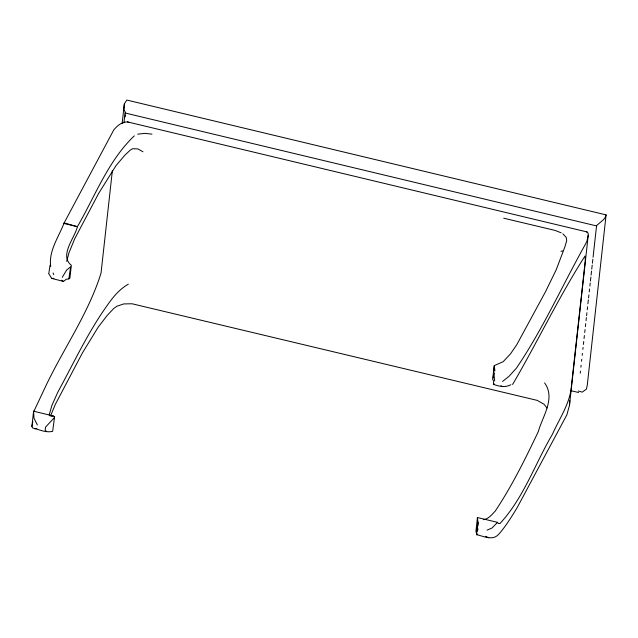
<?xml version="1.0" encoding="UTF-8"?>
<svg xmlns="http://www.w3.org/2000/svg" width="638" height="638" viewBox="0 0 638 638"><rect width="100%" height="100%" fill="white"/><g stroke="black" fill="none" stroke-linecap="round" stroke-linejoin="round"><path stroke-width="0.96" d="M477.104 531.454L478.085 522.642L477.407 517.53L497.544 522.355L498.302 523.479L499.857 523.615C523.559 498.238 534.979 463.802 552.46 434.223C559.287 418.648 569.878 403.926 571.369 386.524L585.301 260.559L585.014 256.005C558.689 297.172 537.563 341.801 512.84 384.076L512.29 384.331M477.471 525.736L476.514 534.692C483.588 536.08 492.432 541.08 498.485 534.492C505.711 526.462 511.333 517.155 516.979 507.992L566.879 414.828L569.495 405.282L569.798 400.64M578.243 390.998L582.223 392.123L586.346 389.188L587.231 385.527L606.1 214.886L126.826 100.054L124.338 103.89L123.908 109.425L125.606 112.838L125.056 112.974L123.947 122.879M493.222 377.991L493.469 375.128M493.716 372.265L494.29 365.59L503.183 361.682L510.464 353.899L516.636 344.943L545.578 291.606L556.208 269.778L564.901 246.834L566.688 240.781L566.281 237.503L562.883 233.843M477.407 517.53L475.948 531.39L476.777 534.397M37.347 424.916L33.997 418.209L33.583 411.191L53.265 415.968L54.589 416.758L52.651 431.336C45.944 433.011 39.101 429.549 32.682 427.994L31.9 426.423L33.583 411.191M125.184 116.778L125.391 114.808M48.839 273.295L50.051 265.193M31.9 426.423L32.833 421.559M112.384 170.529L101.043 273.032C88.714 312.843 64.071 347.814 46.199 385.161L33.471 412.228M477.758 525.576L478.085 522.642M569.495 405.282L588.244 235.175L588.084 233.213L587.08 231.953L127.417 121.898C121.786 121.842 117.161 125.806 113.803 129.889L63.864 223.452L77.397 226.697C95.174 195.978 108.117 160.816 134.299 135.862M580.221 373.166L580.444 371.188M580.883 367.225L581.098 365.239M581.537 361.275L581.76 359.298M582.199 355.334L582.414 353.348M582.853 349.393L583.076 347.407M583.403 344.432L583.738 341.466M584.065 338.491L584.392 335.516M584.727 332.55L585.054 329.575M585.381 326.6L585.716 323.633M586.043 320.659L586.37 317.684M586.593 315.706L586.92 312.732M587.247 309.757L587.582 306.79M587.909 303.816L588.348 299.852M588.571 297.874L588.898 294.9M589.225 291.925L589.56 288.958M589.887 285.983L590.214 283.009M590.437 281.031L590.876 277.067M591.091 275.082L591.53 271.126M591.753 269.14L592.192 265.177M592.415 263.199L592.854 259.235M593.069 257.25L596.586 225.549L603.373 219.783L604.856 218.029L606.1 214.886M122.113 123.692L124.338 103.89M48.783 273.774L51.742 278.439L63.098 281.302L63.967 281.031L66.208 279.292L68.84 278.894L70.658 266.82L66.711 269.954L62.269 277.347M494.514 372.919L494.091 375.351L494.689 380.95M66.703 261.421L68.944 252.911L74.67 238.859L98.595 193.497L116.092 165.497L124.888 155.162L130.375 150.018L132.608 148.702L137.896 148.901L142.992 151.812M493.525 381.835L493.501 384.403C499.203 386.381 505.288 387.824 510.799 384.762M588.244 235.175L586.928 241.124L585.548 243.979C562.365 285.322 543.026 328.993 516.325 368.27L509.06 376.268L502.6 381.444M54.589 416.758L54.142 417.898L45.609 427.045L45.162 430.124L46.654 431.559M50.514 415.96L55.315 404.404L82.469 352.838L98.22 327.119L107.16 315.483L113.604 308.625L116.77 306.296L123.716 303.927L132.066 303.768L537.244 400.393L544.031 404.253L547.013 408.033M497.544 522.355L492.042 528.009L487.041 530.146M128.35 284.157C120.072 288.862 113.795 296.088 108.372 303.792C88.387 331.337 74.064 362.392 57.827 392.155L51.845 405.553L49.285 414.596L49.461 415.705M476.514 534.692L477.758 533.982M68.84 278.894L69.861 278.327L71.344 265.296C58.919 255.423 74.981 237.615 77.397 226.697L64.151 222.885C58.879 236.794 48.448 250.894 50.721 266.453M493.581 384.371L494.57 383.98M137.712 134.171L145.033 133.366L151.98 134.147M560.954 251.3L562.644 250.941M483.445 519.683C488.541 519.021 491.954 514.539 495.263 511.054C511.995 485.949 525.377 458.794 538.312 431.591C542.531 416.255 555.818 398.335 544.589 382.896M34.739 428.792L36.892 428.385M51.192 416.351L53.265 415.968M586.545 232.049L587.08 231.953M51.742 278.439L53.879 278.391M503.709 218.196L555.044 230.414L561.097 232.798M125.056 112.974L596.658 225.948L596.586 225.549M570.866 390.655L578.61 392.506M127.417 121.898L129.578 122.608M485.47 536.327L488.7 537.714M500.974 385.799L502.88 386.668M61.742 280.178L63.098 281.302M493.676 381.093L492.64 379.331L494.29 365.59L494.881 370.822M53.098 272.984L53.72 274.651M477.463 527.53L478.006 529.795"/></g></svg>
